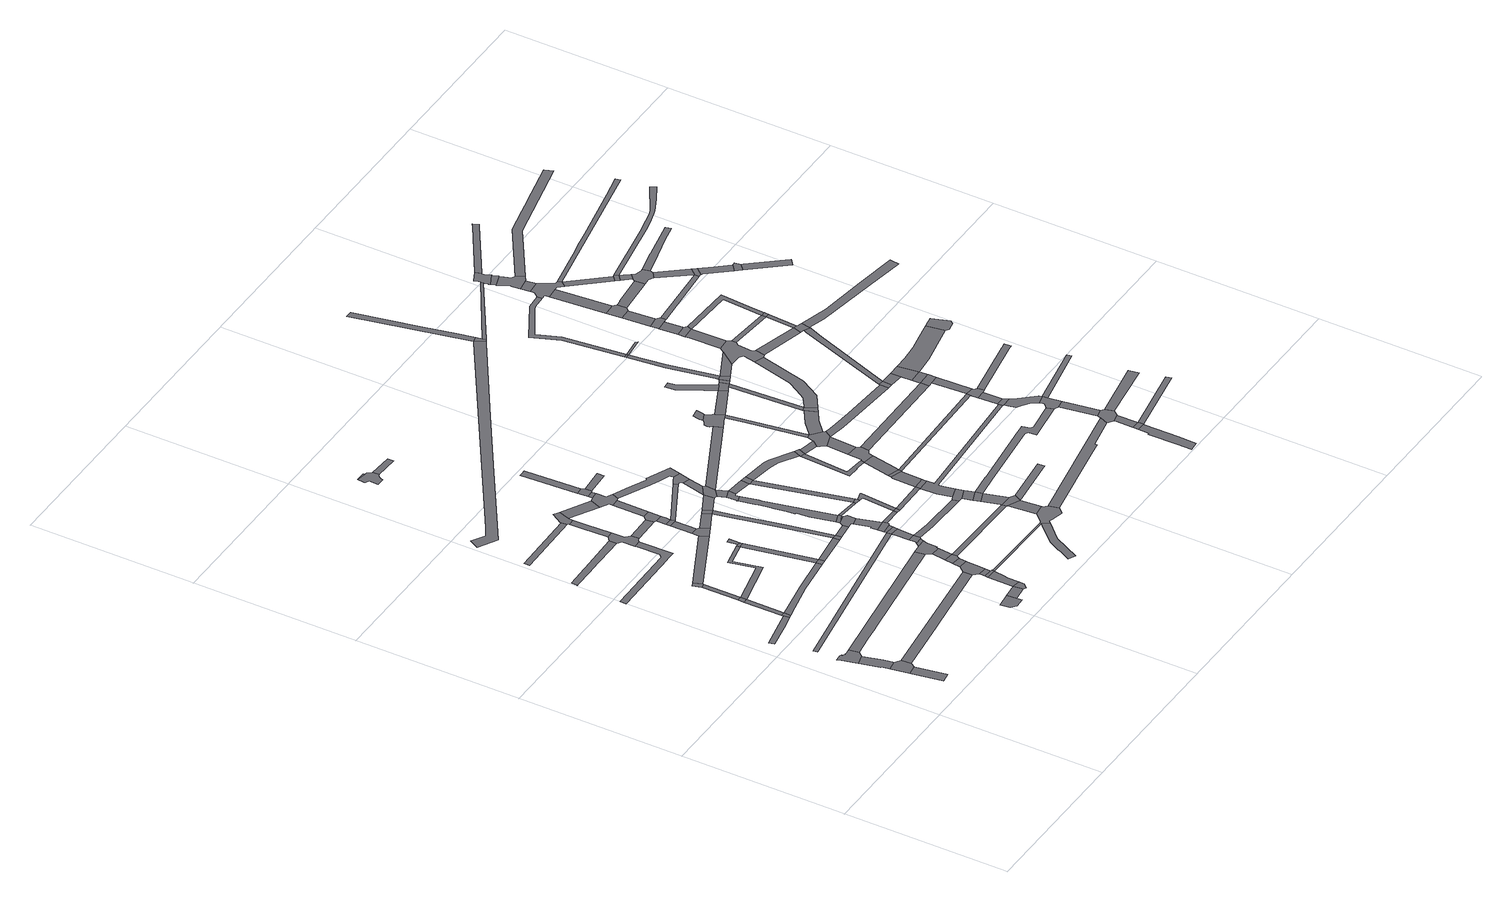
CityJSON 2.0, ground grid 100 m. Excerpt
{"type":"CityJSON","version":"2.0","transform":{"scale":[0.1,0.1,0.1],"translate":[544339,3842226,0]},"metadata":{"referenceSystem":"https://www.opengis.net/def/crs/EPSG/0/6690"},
"CityObjects":{
"road1":{"type":"Road","attributes":{"RoadStructureAttribute.sectionType":"1"},"geometry":[{"type":"MultiSurface","lod":"1","boundaries":[[[0,1,2,3]]]}]},
"road2":{"type":"Road","geometry":[{"type":"MultiSurface","lod":"1","boundaries":[[[4,5,1,0,6,7]]]}]},
"road3":{"type":"Road","attributes":{"RoadStructureAttribute.sectionType":"1"},"geometry":[{"type":"MultiSurface","lod":"1","boundaries":[[[8,9,10,11,12,5,4]]]}]},
"road4":{"type":"Road","geometry":[{"type":"MultiSurface","lod":"1","boundaries":[[[13,14,15,16,17,18,19,20,21,22,10,9,23,24]]]}]},
"road5":{"type":"Road","attributes":{"RoadStructureAttribute.sectionType":"1"},"geometry":[{"type":"MultiSurface","lod":"1","boundaries":[[[25,26,27,28,29]]]}]},
"road6":{"type":"Road","geometry":[{"type":"MultiSurface","lod":"1","boundaries":[[[30,25,29,31,32]]]}]},
"road7":{"type":"Road","attributes":{"RoadStructureAttribute.sectionType":"1"},"geometry":[{"type":"MultiSurface","lod":"1","boundaries":[[[33,30,32,34]]]}]},
"road8":{"type":"Road","geometry":[{"type":"MultiSurface","lod":"1","boundaries":[[[35,33,34,36]]]}]},
"road9":{"type":"Road","attributes":{"RoadStructureAttribute.sectionType":"1"},"geometry":[{"type":"MultiSurface","lod":"1","boundaries":[[[37,38,35,36]]]}]},
"road10":{"type":"Road","geometry":[{"type":"MultiSurface","lod":"1","boundaries":[[[39,40,38,37,41]]]}]},
"road11":{"type":"Road","attributes":{"RoadStructureAttribute.sectionType":"1"},"geometry":[{"type":"MultiSurface","lod":"1","boundaries":[[[42,7,6,43,44,45]]]}]},
"road12":{"type":"Road","attributes":{"RoadStructureAttribute.sectionType":"1"},"geometry":[{"type":"MultiSurface","lod":"1","boundaries":[[[46,47,48,49,50,51,52,53,54,55,56,57,58,59]]]}]},
"road13":{"type":"Road","attributes":{"RoadStructureAttribute.sectionType":"1"},"geometry":[{"type":"MultiSurface","lod":"1","boundaries":[[[60,61,62,63,64,65,66,67,68]]]}]},
"road14":{"type":"Road","attributes":{"RoadStructureAttribute.sectionType":"1"},"geometry":[{"type":"MultiSurface","lod":"1","boundaries":[[[69,24,23,70,71,72,73,74]]]}]},
"road15":{"type":"Road","attributes":{"RoadStructureAttribute.sectionType":"1"},"geometry":[{"type":"MultiSurface","lod":"1","boundaries":[[[75,76,77,32,31,78,79,80]]]}]},
"road16":{"type":"Road","attributes":{"RoadStructureAttribute.sectionType":"1"},"geometry":[{"type":"MultiSurface","lod":"1","boundaries":[[[81,82,83,84]]]}]},
"road17":{"type":"Road","attributes":{"RoadStructureAttribute.sectionType":"1"},"geometry":[{"type":"MultiSurface","lod":"1","boundaries":[[[85,86,87,88]]]}]},
"road18":{"type":"Road","attributes":{"RoadStructureAttribute.sectionType":"1"},"geometry":[{"type":"MultiSurface","lod":"1","boundaries":[[[89,90,91,36,34,92,93,94]]]}]},
"road19":{"type":"Road","attributes":{"RoadStructureAttribute.sectionType":"1"},"geometry":[{"type":"MultiSurface","lod":"1","boundaries":[[[95,39,41,96]]]}]},
"road20":{"type":"Road","geometry":[{"type":"MultiSurface","lod":"1","boundaries":[[[97,98,99,100,101,102]]]}]},
"road21":{"type":"Road","geometry":[{"type":"MultiSurface","lod":"1","boundaries":[[[103,104,105,106,107,108,60,68,109,53,52,51,110,111,112]]]}]},
"road22":{"type":"Road","attributes":{"RoadStructureAttribute.sectionType":"1"},"geometry":[{"type":"MultiSurface","lod":"1","boundaries":[[[113,97,102,114]]]}]},
"road23":{"type":"Road","attributes":{"RoadStructureAttribute.sectionType":"1"},"geometry":[{"type":"MultiSurface","lod":"1","boundaries":[[[115,116,117,118,107,106]]]}]},
"road24":{"type":"Road","geometry":[{"type":"MultiSurface","lod":"1","boundaries":[[[119,75,80,120]]]}]},
"road25":{"type":"Road","attributes":{"RoadStructureAttribute.sectionType":"1"},"geometry":[{"type":"MultiSurface","lod":"1","boundaries":[[[121,94,75,119]]]}]},
"road26":{"type":"Road","geometry":[{"type":"MultiSurface","lod":"1","boundaries":[[[113,114,122,123,124]]]}]},
"road27":{"type":"Road","geometry":[{"type":"MultiSurface","lod":"1","boundaries":[[[125,89,94,121,126]]]}]},
"road28":{"type":"Road","geometry":[{"type":"MultiSurface","lod":"1","boundaries":[[[127,128,85,88,129,117,116,130,131]]]}]},
"road29":{"type":"Road","attributes":{"RoadStructureAttribute.sectionType":"1"},"geometry":[{"type":"MultiSurface","lod":"1","boundaries":[[[132,112,111,133]]]}]},
"road30":{"type":"Road","geometry":[{"type":"MultiSurface","lod":"1","boundaries":[[[134,135,136,125,126]]]}]},
"road31":{"type":"Road","attributes":{"RoadStructureAttribute.sectionType":"1"},"geometry":[{"type":"MultiSurface","lod":"1","boundaries":[[[137,113,124,138,139,140,141]]]}]},
"road32":{"type":"Road","geometry":[{"type":"MultiSurface","lod":"1","boundaries":[[[142,95,96,143,144,145]]]}]},
"road33":{"type":"Road","geometry":[{"type":"MultiSurface","lod":"1","boundaries":[[[146,137,141,147,148,149,150]]]}]},
"road34":{"type":"Road","attributes":{"RoadStructureAttribute.sectionType":"1"},"geometry":[{"type":"MultiSurface","lod":"1","boundaries":[[[151,152,119,120,153]]]}]},
"road35":{"type":"Road","attributes":{"RoadStructureAttribute.sectionType":"1"},"geometry":[{"type":"MultiSurface","lod":"1","boundaries":[[[154,146,150,155]]]}]},
"road36":{"type":"Road","attributes":{"RoadStructureAttribute.sectionType":"1"},"geometry":[{"type":"MultiSurface","lod":"1","boundaries":[[[156,142,145,157]]]}]},
"road37":{"type":"Road","geometry":[{"type":"MultiSurface","lod":"1","boundaries":[[[158,42,45,154,155,159,160,161]]]}]},
"road38":{"type":"Road","attributes":{"RoadStructureAttribute.sectionType":"1"},"geometry":[{"type":"MultiSurface","lod":"1","boundaries":[[[131,130,162,163]]]}]},
"road39":{"type":"Road","geometry":[{"type":"MultiSurface","lod":"1","boundaries":[[[164,156,157,165,166]]]}]},
"road40":{"type":"Road","geometry":[{"type":"MultiSurface","lod":"1","boundaries":[[[167,168,169]]]}]},
"road41":{"type":"Road","geometry":[{"type":"MultiSurface","lod":"1","boundaries":[[[168,170,171,172,173,174,175,176,177,178,179,180,169]]]}]},
"road42":{"type":"Road","attributes":{"RoadStructureAttribute.sectionType":"1"},"geometry":[{"type":"MultiSurface","lod":"1","boundaries":[[[181,182,164,166,183,184,185]]]}]},
"road43":{"type":"Road","attributes":{"RoadStructureAttribute.sectionType":"1"},"geometry":[{"type":"MultiSurface","lod":"1","boundaries":[[[186,158,161,187]]]}]},
"road44":{"type":"Road","geometry":[{"type":"MultiSurface","lod":"1","boundaries":[[[188,132,133,181,185,189]]]}]},
"road45":{"type":"Road","geometry":[{"type":"MultiSurface","lod":"1","boundaries":[[[190,186,187,191,192,193]]]}]},
"road46":{"type":"Road","attributes":{"RoadStructureAttribute.sectionType":"1"},"geometry":[{"type":"MultiSurface","lod":"1","boundaries":[[[194,144,143,195,196]]]}]},
"road47":{"type":"Road","attributes":{"RoadStructureAttribute.sectionType":"1"},"geometry":[{"type":"MultiSurface","lod":"1","boundaries":[[[197,190,193,198]]]}]},
"road48":{"type":"Road","attributes":{"RoadStructureAttribute.sectionType":"1"},"geometry":[{"type":"MultiSurface","lod":"1","boundaries":[[[199,200,188,189]]]}]},
"road49":{"type":"Road","geometry":[{"type":"MultiSurface","lod":"1","boundaries":[[[201,151,153,202]]]}]},
"road50":{"type":"Road","geometry":[{"type":"MultiSurface","lod":"1","boundaries":[[[203,69,74,197,198,204,205,206,207,208]]]}]},
"road51":{"type":"Road","geometry":[{"type":"MultiSurface","lod":"1","boundaries":[[[209,210,211,163,162,212,213,200,199,214,215]]]}]},
"road52":{"type":"Road","attributes":{"RoadStructureAttribute.sectionType":"1"},"geometry":[{"type":"MultiSurface","lod":"1","boundaries":[[[216,217,218,219,196,151,201]]]}]},
"road53":{"type":"Road","attributes":{"RoadStructureAttribute.sectionType":"1"},"geometry":[{"type":"MultiSurface","lod":"1","boundaries":[[[220,221,178,177]]]}]},
"road54":{"type":"Road","attributes":{"RoadStructureAttribute.sectionType":"1"},"geometry":[{"type":"MultiSurface","lod":"1","boundaries":[[[222,223,224,211,210]]]}]},
"road55":{"type":"Road","geometry":[{"type":"MultiSurface","lod":"1","boundaries":[[[225,194,196,219,226]]]}]},
"road56":{"type":"Road","attributes":{"RoadStructureAttribute.sectionType":"1"},"geometry":[{"type":"MultiSurface","lod":"1","boundaries":[[[227,228,203,208]]]}]},
"road57":{"type":"Road","attributes":{"RoadStructureAttribute.sectionType":"1"},"geometry":[{"type":"MultiSurface","lod":"1","boundaries":[[[229,201,202,230]]]}]},
"road58":{"type":"Road","geometry":[{"type":"MultiSurface","lod":"1","boundaries":[[[231,232,224,223,233,234]]]}]},
"road59":{"type":"Road","geometry":[{"type":"MultiSurface","lod":"1","boundaries":[[[235,236,237,228,227,238]]]}]},
"road60":{"type":"Road","attributes":{"RoadStructureAttribute.sectionType":"1"},"geometry":[{"type":"MultiSurface","lod":"1","boundaries":[[[239,166,165,240]]]}]},
"road61":{"type":"Road","attributes":{"RoadStructureAttribute.sectionType":"1"},"geometry":[{"type":"MultiSurface","lod":"1","boundaries":[[[84,241,242,236,235,243]]]}]},
"road62":{"type":"Road","attributes":{"RoadStructureAttribute.sectionType":"1"},"geometry":[{"type":"MultiSurface","lod":"1","boundaries":[[[244,245,246,232,231]]]}]},
"road63":{"type":"Road","attributes":{"RoadStructureAttribute.sectionType":"1"},"geometry":[{"type":"MultiSurface","lod":"1","boundaries":[[[247,225,226,248,249]]]}]},
"road64":{"type":"Road","geometry":[{"type":"MultiSurface","lod":"1","boundaries":[[[81,84,243,250]]]}]},
"road65":{"type":"Road","attributes":{"RoadStructureAttribute.sectionType":"1"},"geometry":[{"type":"MultiSurface","lod":"1","boundaries":[[[251,252,253,81,250]]]}]},
"road66":{"type":"Road","attributes":{"RoadStructureAttribute.sectionType":"1"},"geometry":[{"type":"MultiSurface","lod":"1","boundaries":[[[147,141,254,255,256]]]}]},
"road67":{"type":"Road","geometry":[{"type":"MultiSurface","lod":"1","boundaries":[[[257,258,252,251,259,260,261,262]]]}]},
"road68":{"type":"Road","geometry":[{"type":"MultiSurface","lod":"1","boundaries":[[[263,264,265,266,229,230,267,268,269]]]}]},
"road69":{"type":"Road","attributes":{"RoadStructureAttribute.sectionType":"1"},"geometry":[{"type":"MultiSurface","lod":"1","boundaries":[[[270,271,266,272,273]]]}]},
"road70":{"type":"Road","attributes":{"RoadStructureAttribute.sectionType":"1"},"geometry":[{"type":"MultiSurface","lod":"1","boundaries":[[[272,266,265]]]}]},
"road71":{"type":"Road","attributes":{"RoadStructureAttribute.sectionType":"1"},"geometry":[{"type":"MultiSurface","lod":"1","boundaries":[[[269,268,274,275,258,257]]]}]},
"road72":{"type":"Road","geometry":[{"type":"MultiSurface","lod":"1","boundaries":[[[276,277,234,233]]]}]},
"road73":{"type":"Road","attributes":{"RoadStructureAttribute.sectionType":"1"},"geometry":[{"type":"MultiSurface","lod":"1","boundaries":[[[278,279,280,281,282,283,284,285,286,287,288,289,290,291,292,293,271,270]]]}]},
"road74":{"type":"Road","attributes":{"RoadStructureAttribute.sectionType":"1"},"geometry":[{"type":"MultiSurface","lod":"1","boundaries":[[[294,295,296,297,215,214,298,299,300,301,302,303,304]]]}]},
"road75":{"type":"Road","geometry":[{"type":"MultiSurface","lod":"1","boundaries":[[[305,306,307,308,309,310,311,281,280,312,313,314]]]}]},
"road76":{"type":"Road","geometry":[{"type":"MultiSurface","lod":"1","boundaries":[[[315,247,249,316,317,318]]]}]},
"road77":{"type":"Road","attributes":{"RoadStructureAttribute.sectionType":"1"},"geometry":[{"type":"MultiSurface","lod":"1","boundaries":[[[317,316,306,305]]]}]},
"road78":{"type":"Road","attributes":{"RoadStructureAttribute.sectionType":"1"},"geometry":[{"type":"MultiSurface","lod":"1","boundaries":[[[262,261,319,320,321]]]}]},
"road79":{"type":"Road","attributes":{"RoadStructureAttribute.sectionType":"1"},"geometry":[{"type":"MultiSurface","lod":"1","boundaries":[[[193,192,322,323,324]]]}]},
"road80":{"type":"Road","attributes":{"RoadStructureAttribute.sectionType":"1"},"geometry":[{"type":"MultiSurface","lod":"1","boundaries":[[[255,325,326,327,328,329,330,331,332,333]]]}]},
"road81":{"type":"Road","attributes":{"RoadStructureAttribute.sectionType":"1"},"geometry":[{"type":"MultiSurface","lod":"1","boundaries":[[[273,272,334,335]]]}]},
"road82":{"type":"Road","attributes":{"RoadStructureAttribute.sectionType":"1"},"geometry":[{"type":"MultiSurface","lod":"1","boundaries":[[[336,247,315,337]]]}]},
"road83":{"type":"Road","attributes":{"RoadStructureAttribute.sectionType":"1"},"geometry":[{"type":"MultiSurface","lod":"1","boundaries":[[[338,235,238,339,340,341,342]]]}]},
"road84":{"type":"Road","geometry":[{"type":"MultiSurface","lod":"1","boundaries":[[[303,343,239,240,344,345,346,336,337,304]]]}]},
"road85":{"type":"Road","attributes":{"RoadStructureAttribute.sectionType":"1"},"geometry":[{"type":"MultiSurface","lod":"1","boundaries":[[[305,314,347,348]]]}]},
"road86":{"type":"Road","geometry":[{"type":"MultiSurface","lod":"1","boundaries":[[[349,350,321,320,319,351]]]}]},
"road87":{"type":"Road","geometry":[{"type":"MultiSurface","lod":"1","boundaries":[[[352,335,334,353,354]]]}]},
"road88":{"type":"Road","attributes":{"RoadStructureAttribute.sectionType":"1"},"geometry":[{"type":"MultiSurface","lod":"1","boundaries":[[[355,356,357,354,353,358,321,350]]]}]},
"road89":{"type":"Road","attributes":{"RoadStructureAttribute.sectionType":"1"},"geometry":[{"type":"MultiSurface","lod":"1","boundaries":[[[359,360,335,352]]]}]},
"road90":{"type":"Road","attributes":{"RoadStructureAttribute.sectionType":"1"},"geometry":[{"type":"MultiSurface","lod":"1","boundaries":[[[361,362,363,364,365,366,367,368,369,370,371,372]]]}]},
"road91":{"type":"Road","geometry":[{"type":"MultiSurface","lod":"1","boundaries":[[[348,347,360,359,373]]]}]},
"road92":{"type":"Road","attributes":{"RoadStructureAttribute.sectionType":"1"},"geometry":[{"type":"MultiSurface","lod":"1","boundaries":[[[374,350,349,351,375]]]}]},
"road93":{"type":"Road","geometry":[{"type":"MultiSurface","lod":"1","boundaries":[[[376,377,378,379,380,381,256,255,333,382,383,384,385,386,387,388]]]}]},
"road94":{"type":"Road","attributes":{"RoadStructureAttribute.sectionType":"1"},"geometry":[{"type":"MultiSurface","lod":"1","boundaries":[[[323,389,380,379,390]]]}]},
"road95":{"type":"Road","geometry":[{"type":"MultiSurface","lod":"1","boundaries":[[[391,392,393,394,395,342,341,396,397,398]]]}]},
"road96":{"type":"Road","geometry":[{"type":"MultiSurface","lod":"1","boundaries":[[[399,400,401,402]]]}]},
"road97":{"type":"Road","attributes":{"RoadStructureAttribute.sectionType":"1"},"geometry":[{"type":"MultiSurface","lod":"1","boundaries":[[[398,397,400,399]]]}]},
"road98":{"type":"Road","attributes":{"RoadStructureAttribute.sectionType":"1"},"geometry":[{"type":"MultiSurface","lod":"1","boundaries":[[[402,401,403,324,404]]]}]},
"road99":{"type":"Road","geometry":[{"type":"MultiSurface","lod":"1","boundaries":[[[324,323,390,405,404]]]}]},
"road100":{"type":"Road","attributes":{"RoadStructureAttribute.sectionType":"1"},"geometry":[{"type":"MultiSurface","lod":"1","boundaries":[[[406,318,317,407]]]}]},
"road101":{"type":"Road","attributes":{"RoadStructureAttribute.sectionType":"1"},"geometry":[{"type":"MultiSurface","lod":"1","boundaries":[[[408,409,410,411,373,359,412,413,414,415,416]]]}]},
"road102":{"type":"Road","geometry":[{"type":"MultiSurface","lod":"1","boundaries":[[[417,418,374,375,419]]]}]},
"road103":{"type":"Road","attributes":{"RoadStructureAttribute.sectionType":"1"},"geometry":[{"type":"MultiSurface","lod":"1","boundaries":[[[420,421,374,418,422,423]]]}]},
"road104":{"type":"Road","geometry":[{"type":"MultiSurface","lod":"1","boundaries":[[[424,420,423,425,426]]]}]},
"road105":{"type":"Road","attributes":{"RoadStructureAttribute.sectionType":"1"},"geometry":[{"type":"MultiSurface","lod":"1","boundaries":[[[427,428,429,430,431,432,433,434]]]}]},
"road106":{"type":"Road","attributes":{"RoadStructureAttribute.sectionType":"1"},"geometry":[{"type":"MultiSurface","lod":"1","boundaries":[[[431,435,424,426,436,437,438]]]}]},
"road107":{"type":"Road","geometry":[{"type":"MultiSurface","lod":"1","boundaries":[[[416,415,427,434,439]]]}]},
"road108":{"type":"Road","attributes":{"RoadStructureAttribute.sectionType":"1"},"geometry":[{"type":"MultiSurface","lod":"1","boundaries":[[[440,441,405,390]]]}]},
"road109":{"type":"Road","attributes":{"RoadStructureAttribute.sectionType":"1"},"geometry":[{"type":"MultiSurface","lod":"1","boundaries":[[[442,439,434,443,444,445]]]}]},
"road110":{"type":"Road","geometry":[{"type":"MultiSurface","lod":"1","boundaries":[[[446,447,448,432,431,438,449,450,451,452,453]]]}]},
"road111":{"type":"Road","attributes":{"RoadStructureAttribute.sectionType":"1"},"geometry":[{"type":"MultiSurface","lod":"1","boundaries":[[[454,455,446,453]]]}]},
"road112":{"type":"Road","geometry":[{"type":"MultiSurface","lod":"1","boundaries":[[[456,457,445,444,458,459,455,454,460,461,462]]]}]},
"road113":{"type":"Road","geometry":[{"type":"MultiSurface","lod":"1","boundaries":[[[463,464,465,466,467,468,469,470,471,406,407,472,473,474,475]]]}]},
"road114":{"type":"Road","attributes":{"RoadStructureAttribute.sectionType":"1"},"geometry":[{"type":"MultiSurface","lod":"1","boundaries":[[[474,473,476,477,457,456]]]}]},
"road115":{"type":"Road","geometry":[{"type":"MultiSurface","lod":"1","boundaries":[[[478,479,480,481,482,466,465]]]}]},
"road116":{"type":"Road","attributes":{"RoadStructureAttribute.sectionType":"1"},"geometry":[{"type":"MultiSurface","lod":"1","boundaries":[[[483,484,419,375,485,486,487,393,392,488,489,490,491,492]]]}]},
"road117":{"type":"Road","attributes":{"RoadStructureAttribute.sectionType":"1"},"geometry":[{"type":"MultiSurface","lod":"1","boundaries":[[[493,388,387,494,495,496,497]]]}]},
"road118":{"type":"Road","attributes":{"RoadStructureAttribute.sectionType":"1"},"geometry":[{"type":"MultiSurface","lod":"1","boundaries":[[[498,499,500,501,456,462,502,503]]]}]},
"road119":{"type":"Road","attributes":{"RoadStructureAttribute.sectionType":"1"},"geometry":[{"type":"MultiSurface","lod":"1","boundaries":[[[504,505,506,507,508,509,510,399,402,511,512,513,514,515,516]]]}]},
"road120":{"type":"Road","attributes":{"RoadStructureAttribute.sectionType":"1"},"geometry":[{"type":"MultiSurface","lod":"1","boundaries":[[[517,475,474,518]]]}]},
"road121":{"type":"Road","attributes":{"RoadStructureAttribute.sectionType":"1"},"geometry":[{"type":"MultiSurface","lod":"1","boundaries":[[[519,426,425,520]]]}]},
"road122":{"type":"Road","geometry":[{"type":"MultiSurface","lod":"1","boundaries":[[[521,522,498,503,523]]]}]},
"road123":{"type":"Road","attributes":{"RoadStructureAttribute.sectionType":"1"},"geometry":[{"type":"MultiSurface","lod":"1","boundaries":[[[524,525,526,460,454,527,528,529]]]}]},
"road124":{"type":"Road","attributes":{"RoadStructureAttribute.sectionType":"1"},"geometry":[{"type":"MultiSurface","lod":"1","boundaries":[[[451,450,530,531]]]}]},
"road125":{"type":"Road","geometry":[{"type":"MultiSurface","lod":"1","boundaries":[[[532,533,534,535,536,537,538,539,540,541,542,543,517,544]]]}]},
"road126":{"type":"Road","attributes":{"RoadStructureAttribute.sectionType":"1"},"geometry":[{"type":"MultiSurface","lod":"1","boundaries":[[[545,546,522,521]]]}]},
"road127":{"type":"Road","geometry":[{"type":"MultiSurface","lod":"1","boundaries":[[[547,544,517,518,548,546,545,549]]]}]},
"road128":{"type":"Road","attributes":{"RoadStructureAttribute.sectionType":"1"},"geometry":[{"type":"MultiSurface","lod":"1","boundaries":[[[550,547,549,551]]]}]},
"road129":{"type":"Road","geometry":[{"type":"MultiSurface","lod":"1","boundaries":[[[552,553,550,551,554]]]}]},
"road130":{"type":"Road","geometry":[{"type":"MultiSurface","lod":"1","boundaries":[[[555,361,372,556,557]]]}]},
"road131":{"type":"Road","attributes":{"RoadStructureAttribute.sectionType":"1"},"geometry":[{"type":"MultiSurface","lod":"1","boundaries":[[[558,559,560,561,562,521,523,563,564,565]]]}]},
"road132":{"type":"Road","attributes":{"RoadStructureAttribute.sectionType":"1"},"geometry":[{"type":"MultiSurface","lod":"1","boundaries":[[[566,567,568,569,570,571,553,552]]]}]},
"road133":{"type":"Road","attributes":{"RoadStructureAttribute.sectionType":"1"},"geometry":[{"type":"MultiSurface","lod":"1","boundaries":[[[572,361,555,573,574,575]]]}]},
"road134":{"type":"Road","attributes":{"RoadStructureAttribute.sectionType":"1"},"geometry":[{"type":"MultiSurface","lod":"1","boundaries":[[[576,577,578,579,580,581,582,583,584,585]]]}]},
"road135":{"type":"Road","geometry":[{"type":"MultiSurface","lod":"1","boundaries":[[[586,587,569,568]]]}]},
"road136":{"type":"Road","geometry":[{"type":"MultiSurface","lod":"1","boundaries":[[[588,576,585,589,590]]]}]},
"road137":{"type":"Road","attributes":{"RoadStructureAttribute.sectionType":"1"},"geometry":[{"type":"MultiSurface","lod":"1","boundaries":[[[591,592,593,552,554,594]]]}]},
"road138":{"type":"Road","attributes":{"RoadStructureAttribute.sectionType":"1"},"geometry":[{"type":"MultiSurface","lod":"1","boundaries":[[[595,596,597,598,588,590]]]}]},
"road139":{"type":"Road","geometry":[{"type":"MultiSurface","lod":"1","boundaries":[[[599,600,601,602,586,568]]]}]},
"road140":{"type":"Road","geometry":[{"type":"MultiSurface","lod":"1","boundaries":[[[603,529,528,604,605]]]}]},
"road141":{"type":"Road","geometry":[{"type":"MultiSurface","lod":"1","boundaries":[[[606,492,491,607,608,609,610]]]}]},
"road142":{"type":"Road","geometry":[{"type":"MultiSurface","lod":"1","boundaries":[[[611,612,493,497,597,596,613,614]]]}]},
"road143":{"type":"Road","attributes":{"RoadStructureAttribute.sectionType":"1"},"geometry":[{"type":"MultiSurface","lod":"1","boundaries":[[[615,616,606,610]]]}]},
"road144":{"type":"Road","attributes":{"RoadStructureAttribute.sectionType":"1"},"geometry":[{"type":"MultiSurface","lod":"1","boundaries":[[[617,618,619,609,608,620,621,622,623,624,625]]]}]},
"road145":{"type":"Road","attributes":{"RoadStructureAttribute.sectionType":"1"},"geometry":[{"type":"MultiSurface","lod":"1","boundaries":[[[626,627,628,612,611]]]}]},
"road146":{"type":"Road","geometry":[{"type":"MultiSurface","lod":"1","boundaries":[[[625,624,629,630,516,515,628,627,631]]]}]},
"road147":{"type":"Road","geometry":[{"type":"MultiSurface","lod":"1","boundaries":[[[519,520,632,616,615,633,634,635,636]]]}]},
"road148":{"type":"Road","attributes":{"RoadStructureAttribute.sectionType":"1"},"geometry":[{"type":"MultiSurface","lod":"1","boundaries":[[[637,638,605,604,639,640,641]]]}]},
"road149":{"type":"Road","attributes":{"RoadStructureAttribute.sectionType":"1"},"geometry":[{"type":"MultiSurface","lod":"1","boundaries":[[[642,643,644,645,587,586,646,647,648,649,650]]]}]},
"road150":{"type":"Road","geometry":[{"type":"MultiSurface","lod":"1","boundaries":[[[651,652,653,654,591,594,655,656,558,565,657,658,659,660,661,662,663]]]}]},
"road151":{"type":"Road","attributes":{"RoadStructureAttribute.sectionType":"1"},"geometry":[{"type":"MultiSurface","lod":"1","boundaries":[[[664,665,666,519,636]]]}]},
"road152":{"type":"Road","geometry":[{"type":"MultiSurface","lod":"1","boundaries":[[[667,531,530,665,664]]]}]},
"road153":{"type":"Road","attributes":{"RoadStructureAttribute.sectionType":"1"},"geometry":[{"type":"MultiSurface","lod":"1","boundaries":[[[668,669,670,531,667]]]}]},
"road154":{"type":"Road","attributes":{"RoadStructureAttribute.sectionType":"1"},"geometry":[{"type":"MultiSurface","lod":"1","boundaries":[[[671,557,556,672]]]}]},
"road155":{"type":"Road","geometry":[{"type":"MultiSurface","lod":"1","boundaries":[[[673,641,640,674,669,668]]]}]},
"road156":{"type":"Road","attributes":{"RoadStructureAttribute.sectionType":"1"},"geometry":[{"type":"MultiSurface","lod":"1","boundaries":[[[675,676,677,678,679,653,652]]]}]},
"road157":{"type":"Road","attributes":{"RoadStructureAttribute.sectionType":"1"},"geometry":[{"type":"MultiSurface","lod":"1","boundaries":[[[680,681,682,603,605,683,684,685]]]}]},
"road158":{"type":"Road","attributes":{"RoadStructureAttribute.sectionType":"1"},"geometry":[{"type":"MultiSurface","lod":"1","boundaries":[[[686,590,589,687]]]}]},
"road159":{"type":"Road","geometry":[{"type":"MultiSurface","lod":"1","boundaries":[[[688,689,690,678,677,691,692]]]}]},
"road160":{"type":"Road","attributes":{"RoadStructureAttribute.sectionType":"1"},"geometry":[{"type":"MultiSurface","lod":"1","boundaries":[[[693,694,695,690,689]]]}]},
"road161":{"type":"Road","attributes":{"RoadStructureAttribute.sectionType":"1"},"geometry":[{"type":"MultiSurface","lod":"1","boundaries":[[[696,658,657,697,698]]]}]},
"road162":{"type":"Road","attributes":{"RoadStructureAttribute.sectionType":"1"},"geometry":[{"type":"MultiSurface","lod":"1","boundaries":[[[699,614,613,700]]]}]},
"road163":{"type":"Road","geometry":[{"type":"MultiSurface","lod":"1","boundaries":[[[701,702,703,704,695,694,705,706,707]]]}]},
"road164":{"type":"Road","attributes":{"RoadStructureAttribute.sectionType":"1"},"geometry":[{"type":"MultiSurface","lod":"1","boundaries":[[[708,709,710,703,702]]]}]},
"road165":{"type":"Road","attributes":{"RoadStructureAttribute.sectionType":"1"},"geometry":[{"type":"MultiSurface","lod":"1","boundaries":[[[711,625,631,712]]]}]},
"road166":{"type":"Road","attributes":{"RoadStructureAttribute.sectionType":"1"},"geometry":[{"type":"MultiSurface","lod":"1","boundaries":[[[713,714,715,716,634,633,717,718]]]}]},
"road167":{"type":"Road","geometry":[{"type":"MultiSurface","lod":"1","boundaries":[[[719,720,721,722,710,709,708,723,724]]]}]},
"road168":{"type":"Road","attributes":{"RoadStructureAttribute.sectionType":"1"},"geometry":[{"type":"MultiSurface","lod":"1","boundaries":[[[663,662,725,726]]]}]},
"road169":{"type":"Road","attributes":{"RoadStructureAttribute.sectionType":"1"},"geometry":[{"type":"MultiSurface","lod":"1","boundaries":[[[727,728,722,721,720,719]]]}]},
"road170":{"type":"Road","attributes":{"RoadStructureAttribute.sectionType":"1"},"geometry":[{"type":"MultiSurface","lod":"1","boundaries":[[[729,730,731,732,733,734,673,668,735,736]]]}]},
"road171":{"type":"Road","attributes":{"RoadStructureAttribute.sectionType":"1"},"geometry":[{"type":"MultiSurface","lod":"1","boundaries":[[[737,738,739,692,691,740,726,741]]]}]},
"road172":{"type":"Road","geometry":[{"type":"MultiSurface","lod":"1","boundaries":[[[698,697,680,685,742,743,744,745]]]}]},
"road173":{"type":"Road","geometry":[{"type":"MultiSurface","lod":"1","boundaries":[[[746,747,748,749]]]}]},
"road174":{"type":"Road","geometry":[{"type":"MultiSurface","lod":"1","boundaries":[[[750,751,749,748,752,753,754,642,650,755,756,728,727,757,758,759,760]]]}]},
"road175":{"type":"Road","attributes":{"RoadStructureAttribute.sectionType":"1"},"geometry":[{"type":"MultiSurface","lod":"1","boundaries":[[[761,762,763,764,765,766]]]}]},
"road176":{"type":"Road","geometry":[{"type":"MultiSurface","lod":"1","boundaries":[[[767,768,769,770,671,672,771,772,773,774,775,776,777,764,763,778,779,780,781,782]]]}]},
"road177":{"type":"Road","attributes":{"RoadStructureAttribute.sectionType":"1"},"geometry":[{"type":"MultiSurface","lod":"1","boundaries":[[[725,698,745,783]]]}]},
"road178":{"type":"Road","attributes":{"RoadStructureAttribute.sectionType":"1"},"geometry":[{"type":"MultiSurface","lod":"1","boundaries":[[[784,785,766,765,786,787,788,789,790,747,746,791,792]]]}]},
"road179":{"type":"Road","geometry":[{"type":"MultiSurface","lod":"1","boundaries":[[[726,725,783,741]]]}]},
"road180":{"type":"Road","attributes":{"RoadStructureAttribute.sectionType":"1"},"geometry":[{"type":"MultiSurface","lod":"1","boundaries":[[[793,794,795,724,723,796]]]}]},
"road181":{"type":"Road","attributes":{"RoadStructureAttribute.sectionType":"1"},"geometry":[{"type":"MultiSurface","lod":"1","boundaries":[[[797,707,706,798]]]}]},
"road182":{"type":"Road","attributes":{"RoadStructureAttribute.sectionType":"1"},"geometry":[{"type":"MultiSurface","lod":"1","boundaries":[[[799,800,759,758,801,802]]]}]},
"road183":{"type":"Road","geometry":[{"type":"MultiSurface","lod":"1","boundaries":[[[803,802,801,804,805]]]}]},
"road184":{"type":"Road","geometry":[{"type":"MultiSurface","lod":"1","boundaries":[[[806,807,729,736,808,809,810,811,812,813,814]]]}]},
"road185":{"type":"Road","attributes":{"RoadStructureAttribute.sectionType":"1"},"geometry":[{"type":"MultiSurface","lod":"1","boundaries":[[[815,816,805,804,817,818]]]}]},
"road186":{"type":"Road","geometry":[{"type":"MultiSurface","lod":"1","boundaries":[[[819,820,818,817,793,796,821,822,823,824,825,826]]]}]},
"road187":{"type":"Road","attributes":{"RoadStructureAttribute.sectionType":"1"},"geometry":[{"type":"MultiSurface","lod":"1","boundaries":[[[827,828,767,782,829,830]]]}]},
"road188":{"type":"Road","attributes":{"RoadStructureAttribute.sectionType":"1"},"geometry":[{"type":"MultiSurface","lod":"1","boundaries":[[[824,823,831,832,797,833]]]}]},
"road189":{"type":"Road","geometry":[{"type":"MultiSurface","lod":"1","boundaries":[[[833,797,798,834,835]]]}]},
"road190":{"type":"Road","attributes":{"RoadStructureAttribute.sectionType":"1"},"geometry":[{"type":"MultiSurface","lod":"1","boundaries":[[[836,837,743,742,838,839,840,841,842]]]}]},
"road191":{"type":"Road","attributes":{"RoadStructureAttribute.sectionType":"1"},"geometry":[{"type":"MultiSurface","lod":"1","boundaries":[[[843,835,834,844,845,846,847,848,849]]]}]},
"road192":{"type":"Road","geometry":[{"type":"MultiSurface","lod":"1","boundaries":[[[850,851,849,848,852,853]]]}]},
"road193":{"type":"Road","attributes":{"RoadStructureAttribute.sectionType":"1"},"geometry":[{"type":"MultiSurface","lod":"1","boundaries":[[[854,855,856,826,825,857,858,859,860]]]}]},
"road194":{"type":"Road","attributes":{"RoadStructureAttribute.sectionType":"1"},"geometry":[{"type":"MultiSurface","lod":"1","boundaries":[[[861,862,853,852,863,864]]]}]},
"road195":{"type":"Road","attributes":{"RoadStructureAttribute.sectionType":"1"},"geometry":[{"type":"MultiSurface","lod":"1","boundaries":[[[865,866,867,868,869,870,792,791,871,872]]]}]},
"road196":{"type":"Road","attributes":{"RoadStructureAttribute.sectionType":"1"},"geometry":[{"type":"MultiSurface","lod":"1","boundaries":[[[873,874,875,876,877,878,760,759,879]]]}]},
"road197":{"type":"Road","attributes":{"RoadStructureAttribute.sectionType":"1"},"geometry":[{"type":"MultiSurface","lod":"1","boundaries":[[[880,881,882,883,884,885,803,805,886,887,888,889,890,891]]]}]}
},
"vertices":[
[297,327,0],[237,317,0],[269,130,0],[329,140,0],
[278,437,0],[218,427,0],[318,356,0],[311,415,0],
[265,500,0],[235,612,0],[174,596,0],[204,477,0],[209,479,0],
[223,698,0],[212,702,0],[210,697,0],[198,703,0],[189,707,0],[192,712,0],[181,718,0],[144,713,0],[151,687,0],[166,629,0],[258,643,0],[250,702,0],
[332,1148,0],[90,1100,0],[98,1068,0],[243,1094,0],[337,1115,0],
[332,1161,0],[357,1119,0],[358,1161,0],
[331,1390,0],[357,1390,0],
[331,1426,0],[357,1426,0],
[356,1654,0],[330,1647,0],
[339,1712,0],[313,1699,0],[356,1660,0],
[1144,520,0],[655,400,0],[814,421,0],[1145,464,0],
[3,1924,0],[445,1930,0],[447,1930,0],[487,1931,0],[508,1931,0],[503,2136,0],[467,2135,0],[462,2135,0],[462,2121,0],[465,1988,0],[446,1967,0],[445,1966,0],[5,1961,0],[2,1923,0],
[432,2278,0],[164,2270,0],[154,2270,0],[14,2266,0],[12,2228,0],[12,2229,0],[154,2230,0],[165,2230,0],[435,2233,0],
[1165,830,0],[376,660,0],[421,666,0],[461,672,0],[513,679,0],[1173,770,0],
[819,1233,0],[591,1202,0],[416,1169,0],[422,1133,0],[594,1170,0],[824,1198,0],
[1235,1042,0],[147,861,0],[153,834,0],[1239,1014,0],
[439,2578,0],[34,2569,0],[35,2534,0],[443,2543,0],
[734,1671,0],[588,1642,0],[620,1485,0],[642,1455,0],[606,1625,0],[738,1651,0],
[707,1889,0],[731,1840,0],
[1082,216,0],[994,205,0],[1001,148,0],[1032,122,0],[1091,125,0],[1089,158,0],
[505,2221,0],[500,2226,0],[500,2229,0],[498,2301,0],[459,2300,0],[449,2292,0],[460,2216,0],[518,2151,0],[529,2152,0],[528,2199,0],
[1167,226,0],[1175,168,0],
[494,2461,0],[492,2534,0],[452,2533,0],[454,2460,0],
[852,1237,0],[856,1202,0],
[770,1657,0],
[1192,160,0],[1217,189,0],[1218,220,0],
[750,1674,0],[768,1671,0],
[481,2651,0],[440,2580,0],[447,2543,0],[491,2566,0],[516,2631,0],
[687,2203,0],[695,2156,0],
[767,1736,0],[753,1735,0],[740,1734,0],
[1171,381,0],[1219,289,0],[1223,313,0],[1233,379,0],[1235,379,0],
[708,1930,0],[795,1871,0],[771,1919,0],[755,1930,0],
[1172,400,0],[1235,391,0],[1236,396,0],[1235,396,0],[1224,398,0],
[1052,1263,0],[856,1237,0],[1056,1226,0],
[1173,436,0],[1226,432,0],
[708,2062,0],[756,2062,0],
[1173,555,0],[1227,470,0],[1229,520,0],[1231,552,0],
[659,2470,0],[684,2535,0],
[708,2089,0],[761,2065,0],[756,2089,0],
[278,3700,0],[224,3703,0],[278,3691,0],
[218,3660,0],[223,3651,0],[243,3641,0],[241,3586,0],[284,3584,0],[294,3606,0],[306,3621,0],[318,3626,0],[316,3664,0],[305,3671,0],[295,3689,0],
[708,2147,0],[708,2143,0],[756,2098,0],[756,2119,0],[756,2147,0],
[1180,605,0],[1233,597,0],
[709,2225,0],[757,2225,0],
[1187,655,0],[1247,615,0],[1247,616,0],[1247,646,0],
[886,1976,0],[905,1924,0],[910,1926,0],
[1199,739,0],[1255,734,0],
[757,2418,0],[710,2417,0],
[1079,1265,0],[1084,1230,0],
[1218,837,0],[1256,751,0],[1263,750,0],[1264,799,0],[1264,815,0],[1271,836,0],
[756,2486,0],[753,2546,0],[711,2544,0],[710,2441,0],[710,2433,0],[773,2426,0],[793,2468,0],
[1027,1524,0],[1006,1618,0],[960,1834,0],[938,1935,0],
[458,3618,0],[458,3655,0],
[752,2557,0],[752,2572,0],[709,2569,0],
[913,1989,0],[938,1938,0],
[1279,859,0],[1234,858,0],
[1172,1277,0],[1176,1241,0],
[748,2635,0],[706,2632,0],[762,2578,0],[759,2618,0],
[1288,908,0],[1241,907,0],[1242,868,0],[1289,868,0],
[1033,2237,0],[1042,2212,0],
[1239,1008,0],[1240,996,0],[1293,1010,0],
[730,2975,0],[708,2974,0],[687,2973,0],
[1030,2046,0],[940,1939,0],[1036,1985,0],
[1295,1038,0],
[1296,1064,0],[1235,1057,0],[1237,1042,0],
[1715,373,0],[1717,373,0],[1715,384,0],
[1303,1107,0],[1231,1096,0],[1310,1074,0],[1311,1075,0],[1309,1082,0],[1306,1107,0],
[1259,1298,0],[1244,1313,0],[1243,1314,0],[1186,1299,0],[1209,1245,0],[1212,1234,0],[1259,1247,0],
[1236,1341,0],[1180,1322,0],[1240,1326,0],[1239,1341,0],
[1238,1139,0],[1227,1136,0],
[909,2588,0],[907,2628,0],
[1142,1756,0],[1138,1773,0],[1115,1875,0],[1076,1863,0],[1097,1769,0],[1100,1768,0],[1100,1765,0],[1102,1752,0],[1103,1748,0],[1113,1689,0],[1114,1658,0],[1129,1595,0],[1133,1545,0],[1140,1546,0],[1142,1517,0],[1146,1468,0],
[1144,2320,0],[1003,2384,0],[993,2374,0],[872,2431,0],[850,2388,0],[964,2333,0],[1019,2311,0],[1084,2287,0],[1084,2279,0],[1084,2264,0],[1128,2250,0],
[1129,1952,0],[1075,1931,0],[1075,1907,0],[1075,1901,0],[1075,1898,0],[1076,1872,0],[1076,1870,0],[1110,1900,0],[1112,1901,0],[1123,1905,0],
[1091,2090,0],[1054,1980,0],[1099,2017,0],[1103,2077,0],
[1416,1082,0],[1416,1090,0],[1416,1106,0],
[1756,609,0],[1760,609,0],[1752,639,0],
[1715,371,0],[1703,359,0],[1603,252,0],[1568,185,0],[1555,158,0],[1522,95,0],[1564,74,0],[1648,237,0],[1744,335,0],
[1373,1312,0],[1374,1325,0],
[1065,2194,0],[1111,2179,0],
[1406,892,0],[1289,869,0],[1405,856,0],[1667,850,0],[1659,887,0],
[1052,2247,0],[1057,2214,0],[1060,2212,0],[1065,2207,0],
[1235,1886,0],[1240,1939,0],
[1443,1092,0],[1443,1106,0],[1443,1082,0],
[1405,1336,0],[1407,1308,0],[1409,1323,0],
[1463,1332,0],[1463,1336,0],[1459,1335,0],[1434,1306,0],
[1273,1884,0],[1237,1881,0],
[1574,3776,0],[1571,3775,0],[1561,3768,0],[203,2903,0],[141,2867,0],[60,2912,0],[29,2854,0],[142,2792,0],[693,3143,0],[1113,3409,0],[1592,3710,0],[1609,3720,0],
[1277,1934,0],
[1657,1111,0],[1657,1083,0],
[1857,428,0],[1854,430,0],[1849,433,0],[1848,448,0],[1778,438,0],[1726,383,0],[1757,348,0],[1777,343,0],[1847,324,0],[1851,327,0],[1873,349,0],[1884,361,0],[1867,420,0],
[1761,602,0],[1836,572,0],
[1757,890,0],[1750,919,0],[1680,896,0],[1677,895,0],[1664,889,0],[1689,850,0],[1693,850,0],[1760,877,0],
[1777,816,0],[1710,789,0],[1721,749,0],[1788,776,0],
[1751,644,0],[1828,636,0],
[1858,617,0],
[1573,2304,0],[1590,2253,0],
[1470,1901,0],[1438,1913,0],[1400,1920,0],[1318,1929,0],[1275,1884,0],[1411,1865,0],[1471,1846,0],[1581,1777,0],[1600,1824,0],
[1731,1099,0],[1731,1113,0],[1731,1085,0],
[1665,1267,0],[1662,1254,0],[1736,1240,0],[1737,1244,0],
[1669,1287,0],[1739,1244,0],[1741,1264,0],
[1581,1772,0],[1565,1462,0],[1635,1458,0],[1635,1463,0],[1706,1455,0],[1713,1478,0],[1589,1490,0],[1609,1765,0],
[1704,1447,0],[1743,1274,0],[1747,1293,0],[1778,1441,0],
[1627,1809,0],
[2160,610,0],[2155,652,0],
[1641,1800,0],[1615,1763,0],[1697,1741,0],[1731,1784,0],
[1724,1563,0],[1720,1482,0],[1718,1478,0],[1784,1472,0],[1807,1488,0],[1814,1539,0],[1800,1554,0],[1797,1557,0],
[1804,1722,0],[1732,1697,0],
[1766,1825,0],[1741,1824,0],[1709,1726,0],[1727,1702,0],[1837,1767,0],[1824,1774,0],[1824,1780,0],
[1661,2360,0],[1651,2373,0],[1640,2400,0],[1593,2377,0],[1583,2367,0],[1568,2359,0],[1558,2352,0],[1558,2332,0],[1561,2319,0],[1665,2290,0],[1668,2291,0],[1692,2302,0],[1666,2349,0],
[1687,2175,0],[1741,1826,0],
[1643,2417,0],[1650,2450,0],[1597,2442,0],[1593,2417,0],[1590,2399,0],
[1732,1039,0],[1732,1048,0],[1657,1080,0],[1658,1077,0],[1662,983,0],[1735,987,0],[1733,1011,0],[1733,1016,0],[2504,1069,0],[2501,1092,0],
[2671,564,0],[2395,453,0],[2460,465,0],[2458,479,0],[2649,515,0],
[1934,1957,0],[1846,1899,0],[1773,1831,0],[1770,1828,0],[1898,1848,0],[1963,1889,0],
[2423,833,0],[2406,845,0],[2398,890,0],[2370,887,0],[2343,884,0],[1916,832,0],[1914,832,0],[1919,792,0],[2346,844,0],[2368,833,0],[2374,785,0],[2616,820,0],[2603,860,0],
[1856,2440,0],[1880,2393,0],
[2494,1286,0],[2495,1262,0],
[1960,1972,0],[1933,1964,0],[1989,1906,0],
[2032,1744,0],[1919,1753,0],[1852,1762,0],[1917,1703,0],[2330,1670,0],[2332,1722,0],
[2453,1493,0],[2453,1544,0],
[1881,2496,0],[1873,2511,0],[1863,2527,0],[1808,2615,0],[1784,2669,0],[1778,2703,0],[1739,2699,0],[1747,2641,0],[1764,2606,0],[1799,2545,0],[1821,2505,0],[1843,2464,0],[1901,2462,0],
[1936,2414,0],[1910,2407,0],
[1918,2470,0],[1903,2404,0],[1935,2419,0],
[1942,2482,0],[1959,2430,0],
[1972,2496,0],[1941,2486,0],[1995,2448,0],
[1607,3783,0],[1620,3727,0],[1614,3747,0],
[2167,2398,0],[2104,2146,0],[2065,2080,0],[2028,2017,0],[1966,1976,0],[2081,1965,0],[2154,2092,0],[2226,2377,0],
[1919,2755,0],[1911,2795,0],[1887,3007,0],[1861,3003,0],[1886,2780,0],[1939,2503,0],
[1423,4468,0],[1585,3892,0],[1544,4076,0],[1461,4466,0],
[2686,340,0],[2686,276,0],[2675,275,0],[2677,96,0],[2678,9,0],[2736,18,0],[2736,40,0],[2737,132,0],[2737,334,0],[2737,340,0],
[1884,3017,0],[1859,3014,0],
[2686,373,0],[2740,341,0],[2737,373,0],
[2161,2587,0],[2132,2574,0],[1975,2498,0],[2090,2493,0],
[2737,377,0],[2736,503,0],[2685,490,0],[2686,486,0],
[2002,3018,0],[2007,3018,0],[2001,3025,0],[1996,3031,0],
[2334,1728,0],[2360,1668,0],[2364,1725,0],
[2501,1100,0],[2505,1066,0],[2510,1066,0],[2571,1068,0],[2552,1099,0],
[2729,599,0],[2679,588,0],[2760,535,0],[2746,584,0],
[2549,1217,0],[2497,1215,0],
[2675,932,0],[2673,947,0],[2584,1048,0],[2518,1028,0],[2524,1000,0],[2555,979,0],[2602,949,0],[2619,913,0],[2676,927,0],
[2704,741,0],[2693,815,0],[2641,807,0],
[2624,904,0],[2627,885,0],[2681,898,0],
[2495,1254,0],[2571,1221,0],[2564,1262,0],[2546,1273,0],[2546,1283,0],
[2419,1723,0],[2370,1725,0],[2431,1662,0],[2448,1661,0],[2447,1723,0],
[2079,3681,0],[1985,3673,0],[1751,3541,0],[1818,3374,0],[1843,3392,0],[1787,3526,0],[1978,3638,0],[1998,3646,0],[2081,3650,0],
[2262,2601,0],[2252,2618,0],[2180,2614,0],[2173,2603,0],[2160,2490,0],[2185,2474,0],[2247,2386,0],[2257,2442,0],[2246,2460,0],[2252,2551,0],[2267,2567,0],[2268,2569,0],[2266,2596,0],
[2539,1496,0],[2485,1494,0],[2495,1290,0],
[2537,1547,0],
[2535,1601,0],[2451,1595,0],[2452,1558,0],
[2034,4003,0],[2039,3988,0],
[2514,1725,0],[2448,1652,0],
[2246,2826,0],[2245,2830,0],[2245,2833,0],[2173,2826,0],[2175,2800,0],
[2537,2311,0],[2533,2299,0],[2530,2293,0],[2539,2204,0],[2562,2262,0],[2573,2290,0],
[3156,449,0],[3162,416,0],
[2249,2867,0],[2240,2876,0],[2170,2869,0],[2246,2833,0],[2256,2861,0],
[2232,2986,0],[2232,2988,0],[2162,2981,0],
[2521,2370,0],[2514,2317,0],[2528,2368,0],
[3104,650,0],[3115,589,0],
[2248,3026,0],[2230,3040,0],[2159,3032,0],[2162,2995,0],[2242,2989,0],[2254,2990,0],[2251,3023,0],
[2217,3203,0],[2183,3200,0],[2145,3197,0],
[3055,998,0],[3060,971,0],
[2973,1333,0],[2971,1333,0],[2940,1328,0],[2933,1326,0],[2941,1287,0],[2976,1293,0],
[2210,3296,0],[2195,3294,0],[2193,3294,0],[2137,3290,0],[2235,3222,0],[2229,3278,0],
[2539,2544,0],[2538,2571,0],
[2183,3630,0],[2110,3621,0],
[2896,1771,0],[2773,1749,0],[2772,1748,0],[2766,1747,0],[2703,1736,0],[2598,1727,0],[2654,1613,0],[2916,1663,0],
[2567,2583,0],[2572,2671,0],[2583,2844,0],[2556,2816,0],[2566,2570,0],
[2576,2299,0],[2586,2352,0],[2553,2361,0],[2553,2364,0],
[2167,3803,0],[2095,3793,0],[2100,3737,0],[2177,3745,0],
[2237,3654,0],[2235,3656,0],[2102,3717,0],[2103,3712,0],[2101,3710,0],[2105,3652,0],[2108,3652,0],[2201,3632,0],[2229,3600,0],[2255,3633,0],[2244,3655,0],
[2133,3948,0],[2127,3962,0],[2117,3984,0],[2048,3949,0],[2062,3924,0],[2127,3944,0],
[2095,4074,0],[2029,4043,0],[2036,4028,0],[2038,4005,0],[2039,3987,0],[2039,3983,0],[2043,3976,0],[2045,3972,0],[2049,3964,0],[2046,3962,0],[2043,3959,0],[2121,3986,0],[2105,4024,0],[2104,4028,0],[2103,4036,0],[2108,4039,0],
[2564,2542,0],
[2152,3879,0],[2139,3922,0],[2056,3920,0],[2058,3917,0],[2075,3887,0],[2088,3858,0],[2091,3834,0],[2202,3826,0],[2173,3871,0],
[2459,3303,0],[2267,3285,0],[2267,3281,0],[2464,3242,0],
[2666,3055,0],[2667,3028,0],
[2274,3613,0],[2262,3626,0],[2405,3394,0],[2437,3423,0],
[2445,3424,0],[2424,3372,0],[2456,3400,0],
[2967,1784,0],[2928,1777,0],[2926,1656,0],[2933,1651,0],[2933,1650,0],[2987,1659,0],[2988,1660,0],[2990,1663,0],[3003,1679,0],
[2474,3379,0],[2461,3394,0],[2468,3320,0],[2500,3348,0],
[2551,3318,0],[2517,3329,0],[2503,3246,0],[2524,3238,0],[2531,3228,0],[2570,3258,0],[2576,3277,0],[2566,3321,0],
[2454,4298,0],[2437,4287,0],[2456,4256,0],[2468,4263,0],
[2661,3061,0],[2665,3056,0],[2701,3097,0],
[2686,3030,0],[2721,3072,0],
[3045,2262,0],[2761,2304,0],[2679,2268,0],[3058,2206,0],[3289,2169,0],[3293,2169,0],[3299,2224,0],
[2779,3001,0],[2688,3027,0],[2693,3022,0],[2710,3000,0],[2780,2914,0],[2800,2890,0],[2840,2923,0],
[2860,2927,0],[2850,2925,0],[2828,2857,0],[2867,2890,0],
[2945,3400,0],[2708,3350,0],[2703,3350,0],[2712,3311,0],[2864,3348,0],[2938,3363,0],[2950,3366,0],
[2877,2877,0],[2868,2889,0],[3002,2649,0],[3039,2680,0],
[3051,4209,0],[2843,4163,0],[2794,4152,0],[2728,4137,0],[2679,4126,0],[2518,4090,0],[2536,4039,0],[3072,4158,0],
[3175,3840,0],[3031,3808,0],[2680,3740,0],[2634,3731,0],[2573,3719,0],[2527,3710,0],[3181,3810,0],
[3205,3648,0],[3031,3541,0],[3011,3533,0],[2981,3525,0],[2899,3507,0],[2847,3497,0],[2874,3474,0],[2934,3488,0],[3014,3511,0],[3041,3521,0],[3131,3562,0],[3225,3615,0]
]}
